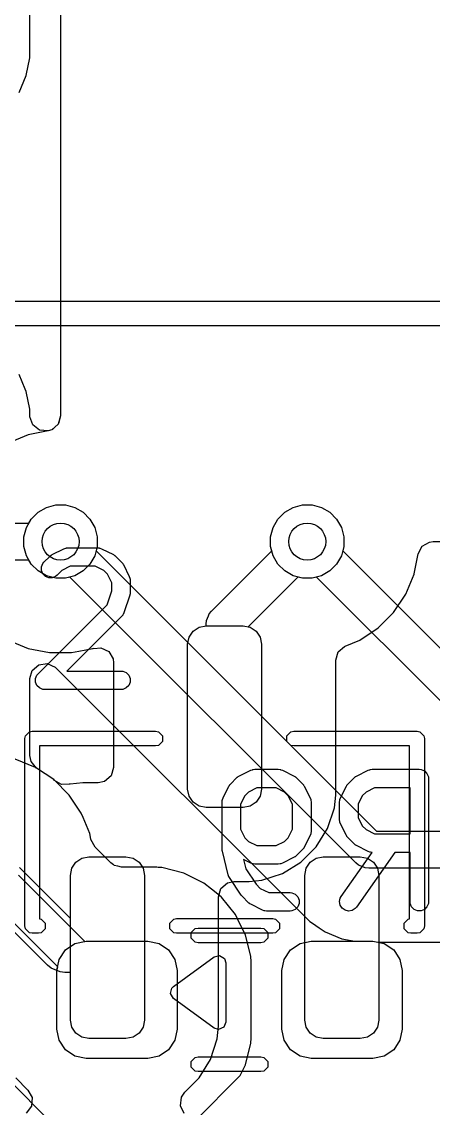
# Model space of a CAD drawing. Header units: inches. Extents: x 1.3 to 5.24, y -7.03 to -1.12.
# Drawn here: x 4.712 to 4.8434, y -3.3897 to -3.0426 of the extents above; entities that cross this region are included whole.
import ezdxf

# ---------------------------------------------------------------- set-up
doc = ezdxf.new("R2010")
doc.units = ezdxf.units.IN
doc.header["$MEASUREMENT"] = 0
for name, color, linetype, true_color in [('B.Cu', 153, 'CONTINUOUS', 0x4d7fc4), ('B.Mask', 4, 'CONTINUOUS', 0x02ffee), ('B.Paste', 132, 'CONTINUOUS', 0x00c2c2), ('B.Silkscreen', 31, 'CONTINUOUS', 0xe8b2a7), ('F.Cu', 13, 'CONTINUOUS', 0xc83434), ('F.Mask', 201, 'CONTINUOUS', 0xd864ff), ('F.Paste', 253, 'CONTINUOUS', 0xb4a09a), ('F.Silkscreen', 41, 'CONTINUOUS', 0xf2eda1), ('In1.Cu', 91, 'CONTINUOUS', 0x7fc87f), ('In2.Cu', 33, 'CONTINUOUS', 0xce7d2c)]:
    doc.layers.add(name, color=color, linetype=linetype, true_color=true_color)

msp = doc.modelspace()

# ---------------------------------------------------------------- linework, layer by layer
at = {"layer": 'B.Cu', "linetype": 'CONTINUOUS'}
for p, q in [((4.72441, -2.81522), (4.72441, -3.16851)), ((4.71315, -3.15995), (4.71122, -3.1553)), ((4.71345, -3.16067), (4.71315, -3.15995)), ((4.71459, -3.16638), (4.71345, -3.16067)), ((4.71345, -3.16067), (4.71345, -3.16067)), ((4.71345, -3.16067), (4.71345, -3.16067)), ((4.71459, -3.16852), (4.71459, -3.16638)), ((4.71459, -3.16878), (4.71459, -3.16852)), ((4.71551, -3.17138), (4.71459, -3.16878)), ((4.72441, -3.16851), (4.72406, -3.16971)), ((4.71768, -3.17306), (4.71551, -3.17138)), ((4.72269, -3.17196), (4.72179, -3.17283)), ((4.72363, -3.17115), (4.72269, -3.17196)), ((4.72367, -3.17102), (4.72363, -3.17115)), ((4.72377, -3.17092), (4.72367, -3.17102)), ((4.72406, -3.16971), (4.72377, -3.17092)), ((4.72042, -3.17331), (4.71768, -3.17306)), ((4.72048, -3.1733), (4.72042, -3.17331)), ((4.72156, -3.17295), (4.72048, -3.1733)), ((4.72162, -3.17289), (4.72156, -3.17295)), ((4.72179, -3.17283), (4.72162, -3.17289)), ((4.71504, -3.20147), (4.71722, -3.19929)), ((4.71722, -3.19929), (4.71989, -3.19775)), ((4.71989, -3.19775), (4.72287, -3.19695)), ((4.72287, -3.19695), (4.72595, -3.19695)), ((4.72595, -3.19695), (4.72893, -3.19775)), ((4.72893, -3.19775), (4.7316, -3.19929)), ((4.7316, -3.19929), (4.73378, -3.20147)), ((4.79378, -3.20147), (4.79596, -3.19929)), ((4.79596, -3.19929), (4.79863, -3.19775)), ((4.79863, -3.19775), (4.80161, -3.19695)), ((4.80161, -3.19695), (4.80469, -3.19695)), ((4.80469, -3.19695), (4.80767, -3.19775)), ((4.80767, -3.19775), (4.81034, -3.19929)), ((4.81034, -3.19929), (4.81252, -3.20147)), ((4.7135, -3.20414), (4.71504, -3.20147)), ((4.73378, -3.20147), (4.73532, -3.20414)), ((4.79224, -3.20414), (4.79378, -3.20147)), ((4.81252, -3.20147), (4.81406, -3.20414)), ((4.7127, -3.20712), (4.7135, -3.20414)), ((4.73532, -3.20414), (4.73612, -3.20712)), ((4.79144, -3.20712), (4.79224, -3.20414)), ((4.81406, -3.20414), (4.81486, -3.20712)), ((4.7127, -3.2102), (4.7127, -3.20712)), ((4.7135, -3.21318), (4.7127, -3.2102)), ((4.73612, -3.2102), (4.73574, -3.21164)), ((4.73612, -3.20712), (4.73612, -3.2102)), ((4.79144, -3.2102), (4.79144, -3.20712)), ((4.79224, -3.21318), (4.79144, -3.2102)), ((4.81486, -3.2102), (4.81448, -3.21164)), ((4.81486, -3.20712), (4.81486, -3.2102)), ((4.71504, -3.21585), (4.7135, -3.21318)), ((4.73574, -3.21164), (4.82528, -3.30118)), ((4.79378, -3.21585), (4.79224, -3.21318)), ((4.81448, -3.21164), (4.85441, -3.25157)), ((4.71722, -3.21803), (4.71504, -3.21585)), ((4.79596, -3.21803), (4.79378, -3.21585)), ((4.71989, -3.21957), (4.71722, -3.21803)), ((4.72287, -3.22037), (4.71989, -3.21957)), ((4.72595, -3.22037), (4.72287, -3.22037)), ((4.72738, -3.21999), (4.72595, -3.22037)), ((4.81866, -3.31126), (4.72738, -3.21999)), ((4.79863, -3.21957), (4.79596, -3.21803)), ((4.80161, -3.22037), (4.79863, -3.21957)), ((4.80469, -3.22037), (4.80161, -3.22037)), ((4.80612, -3.21999), (4.80469, -3.22037)), ((4.84779, -3.26166), (4.80612, -3.21999)), ((4.71536, -3.24977), (4.71744, -3.24797)), ((4.71744, -3.24797), (4.72016, -3.24758)), ((4.72016, -3.24758), (4.72267, -3.24872)), ((4.72267, -3.24872), (4.72292, -3.24896)), ((4.71459, -3.25241), (4.71536, -3.24977)), ((4.72292, -3.24896), (4.804, -3.33004)), ((4.71459, -3.27697), (4.71459, -3.25241)), ((4.71499, -3.27891), (4.71459, -3.27697)), ((4.71676, -3.28103), (4.71499, -3.27891)), ((4.72221, -3.28467), (4.71676, -3.28103)), ((4.72714, -3.2896), (4.72221, -3.28467)), ((4.72221, -3.28467), (4.72221, -3.28467)), ((4.73102, -3.29541), (4.72714, -3.2896)), ((4.72714, -3.2896), (4.72714, -3.2896)), ((4.73158, -3.29675), (4.73102, -3.29541)), ((4.73102, -3.29541), (4.73102, -3.29541)), ((4.7337, -3.30186), (4.73158, -3.29675)), ((4.73407, -3.30372), (4.7337, -3.30186)), ((4.73408, -3.3038), (4.73407, -3.30372)), ((4.7354, -3.30621), (4.73408, -3.3038)), ((4.82528, -3.30118), (4.88189, -3.30118)), ((4.74043, -3.31125), (4.7354, -3.30621)), ((4.74125, -3.3119), (4.74043, -3.31125)), ((4.74135, -3.31193), (4.74125, -3.3119)), ((4.74155, -3.31208), (4.74135, -3.31193)), ((4.74273, -3.31234), (4.74155, -3.31208)), ((4.74389, -3.31268), (4.74273, -3.31234)), ((4.75513, -3.31268), (4.74389, -3.31268)), ((4.75554, -3.3127), (4.75513, -3.31268)), ((4.75513, -3.31268), (4.75513, -3.31268)), ((4.75674, -3.31279), (4.75554, -3.3127)), ((4.76371, -3.31452), (4.75674, -3.31279)), ((4.75674, -3.31279), (4.75674, -3.31279)), ((4.77014, -3.31771), (4.76371, -3.31452)), ((4.76371, -3.31452), (4.76371, -3.31452)), ((4.81955, -3.312), (4.81866, -3.31126)), ((4.82037, -3.31234), (4.81955, -3.312)), ((4.82168, -3.31288), (4.82037, -3.31234)), ((4.82283, -3.31299), (4.82168, -3.31288)), ((4.87944, -3.31299), (4.82283, -3.31299)), ((4.71093, -3.31518), (4.73216, -3.3364)), ((4.77255, -3.31965), (4.77014, -3.31771)), ((4.77014, -3.31771), (4.77014, -3.31771)), ((4.77014, -3.31771), (4.77014, -3.31771)), ((4.77568, -3.32216), (4.77255, -3.31965)), ((4.72348, -3.34443), (4.70258, -3.32353)), ((4.77573, -3.3222), (4.77568, -3.32216)), ((4.78023, -3.3278), (4.77573, -3.3222)), ((4.78177, -3.33091), (4.78023, -3.3278)), ((4.78023, -3.3278), (4.78023, -3.3278)), ((4.78023, -3.3278), (4.78023, -3.3278)), ((4.78341, -3.33422), (4.78177, -3.33091)), ((4.804, -3.33004), (4.80482, -3.33058)), ((4.80482, -3.33058), (4.8069, -3.33198)), ((4.8069, -3.33198), (4.80884, -3.33327)), ((4.78515, -3.34119), (4.78341, -3.33422)), ((4.80884, -3.33327), (4.80884, -3.33327)), ((4.80884, -3.33327), (4.80884, -3.33327)), ((4.80884, -3.33327), (4.80884, -3.33327)), ((4.80884, -3.33327), (4.81422, -3.3355)), ((4.73216, -3.3364), (4.73258, -3.33632)), ((4.73258, -3.33632), (4.75226, -3.33632)), ((4.75226, -3.33632), (4.75584, -3.33703)), ((4.75584, -3.33703), (4.75888, -3.33906)), ((4.81422, -3.3355), (4.81422, -3.3355)), ((4.81422, -3.3355), (4.81422, -3.3355)), ((4.81422, -3.3355), (4.81422, -3.3355)), ((4.81422, -3.3355), (4.81834, -3.33632)), ((4.81834, -3.33632), (4.82411, -3.33632)), ((4.82411, -3.33632), (4.8257, -3.33663)), ((4.8257, -3.33663), (4.82574, -3.33663)), ((4.82574, -3.33663), (4.86763, -3.33663)), ((4.75888, -3.33906), (4.7609, -3.34209)), ((4.7609, -3.34209), (4.76161, -3.34567)), ((4.78526, -3.3428), (4.78515, -3.34119)), ((4.72323, -3.34567), (4.72348, -3.34443)), ((4.72323, -3.36437), (4.72323, -3.34567)), ((4.76161, -3.34567), (4.76161, -3.36437)), ((4.78526, -3.36724), (4.78526, -3.3428)), ((4.72394, -3.36795), (4.72323, -3.36437)), ((4.76161, -3.36437), (4.7609, -3.36795)), ((4.72597, -3.37098), (4.72394, -3.36795)), ((4.7609, -3.36795), (4.75888, -3.37098)), ((4.78341, -3.37581), (4.78515, -3.36885)), ((4.78515, -3.36885), (4.78526, -3.36724)), ((4.729, -3.37301), (4.72597, -3.37098)), ((4.73258, -3.37372), (4.729, -3.37301)), ((4.75584, -3.37301), (4.75226, -3.37372)), ((4.75888, -3.37098), (4.75584, -3.37301)), ((4.75226, -3.37372), (4.73258, -3.37372)), ((4.78173, -3.37921), (4.78341, -3.37581)), ((4.7671, -3.39384), (4.78173, -3.37921))]:
    msp.add_line(p, q, dxfattribs=at)
at = {"layer": 'B.Cu'}
for centre in [(4.72441, -3.20866), (4.80315, -3.20866)]:
    msp.add_circle(centre, 0.00591, dxfattribs=at)
at = {"layer": 'B.Mask', "linetype": 'CONTINUOUS'}
for p, q in [((4.72597, -3.33906), (4.729, -3.33703)), ((4.729, -3.33703), (4.73258, -3.33632)), ((4.73258, -3.33632), (4.75226, -3.33632)), ((4.75226, -3.33632), (4.75584, -3.33703)), ((4.75584, -3.33703), (4.75888, -3.33906)), ((4.79782, -3.33906), (4.80085, -3.33703)), ((4.80085, -3.33703), (4.80443, -3.33632)), ((4.80443, -3.33632), (4.82411, -3.33632)), ((4.82411, -3.33632), (4.82769, -3.33703)), ((4.82769, -3.33703), (4.83073, -3.33906)), ((4.72323, -3.34567), (4.72394, -3.34209)), ((4.72394, -3.34209), (4.72597, -3.33906)), ((4.75888, -3.33906), (4.7609, -3.34209)), ((4.7609, -3.34209), (4.76161, -3.34567)), ((4.79508, -3.34567), (4.79579, -3.34209)), ((4.79579, -3.34209), (4.79782, -3.33906)), ((4.83073, -3.33906), (4.83275, -3.34209)), ((4.83275, -3.34209), (4.83346, -3.34567)), ((4.72323, -3.36437), (4.72323, -3.34567)), ((4.76161, -3.34567), (4.76161, -3.36437)), ((4.79508, -3.36437), (4.79508, -3.34567)), ((4.83346, -3.34567), (4.83346, -3.36437)), ((4.72394, -3.36795), (4.72323, -3.36437)), ((4.76161, -3.36437), (4.7609, -3.36795)), ((4.79579, -3.36795), (4.79508, -3.36437)), ((4.83346, -3.36437), (4.83275, -3.36795)), ((4.72597, -3.37098), (4.72394, -3.36795)), ((4.7609, -3.36795), (4.75888, -3.37098)), ((4.79782, -3.37098), (4.79579, -3.36795)), ((4.83275, -3.36795), (4.83073, -3.37098)), ((4.729, -3.37301), (4.72597, -3.37098)), ((4.73258, -3.37372), (4.729, -3.37301)), ((4.75584, -3.37301), (4.75226, -3.37372)), ((4.75888, -3.37098), (4.75584, -3.37301)), ((4.80085, -3.37301), (4.79782, -3.37098)), ((4.80443, -3.37372), (4.80085, -3.37301)), ((4.82769, -3.37301), (4.82411, -3.37372)), ((4.83073, -3.37098), (4.82769, -3.37301)), ((4.75226, -3.37372), (4.73258, -3.37372)), ((4.82411, -3.37372), (4.80443, -3.37372))]:
    msp.add_line(p, q, dxfattribs=at)
at = {"layer": 'B.Paste', "linetype": 'CONTINUOUS'}
for p, q in [((4.72597, -3.33906), (4.729, -3.33703)), ((4.729, -3.33703), (4.73258, -3.33632)), ((4.73258, -3.33632), (4.75226, -3.33632)), ((4.75226, -3.33632), (4.75584, -3.33703)), ((4.75584, -3.33703), (4.75888, -3.33906)), ((4.79782, -3.33906), (4.80085, -3.33703)), ((4.80085, -3.33703), (4.80443, -3.33632)), ((4.80443, -3.33632), (4.82411, -3.33632)), ((4.82411, -3.33632), (4.82769, -3.33703)), ((4.82769, -3.33703), (4.83073, -3.33906)), ((4.72323, -3.34567), (4.72394, -3.34209)), ((4.72394, -3.34209), (4.72597, -3.33906)), ((4.75888, -3.33906), (4.7609, -3.34209)), ((4.7609, -3.34209), (4.76161, -3.34567)), ((4.79508, -3.34567), (4.79579, -3.34209)), ((4.79579, -3.34209), (4.79782, -3.33906)), ((4.83073, -3.33906), (4.83275, -3.34209)), ((4.83275, -3.34209), (4.83346, -3.34567)), ((4.72323, -3.36437), (4.72323, -3.34567)), ((4.76161, -3.34567), (4.76161, -3.36437)), ((4.79508, -3.36437), (4.79508, -3.34567)), ((4.83346, -3.34567), (4.83346, -3.36437)), ((4.72394, -3.36795), (4.72323, -3.36437)), ((4.76161, -3.36437), (4.7609, -3.36795)), ((4.79579, -3.36795), (4.79508, -3.36437)), ((4.83346, -3.36437), (4.83275, -3.36795)), ((4.72597, -3.37098), (4.72394, -3.36795)), ((4.7609, -3.36795), (4.75888, -3.37098)), ((4.79782, -3.37098), (4.79579, -3.36795)), ((4.83275, -3.36795), (4.83073, -3.37098)), ((4.729, -3.37301), (4.72597, -3.37098)), ((4.73258, -3.37372), (4.729, -3.37301)), ((4.75584, -3.37301), (4.75226, -3.37372)), ((4.75888, -3.37098), (4.75584, -3.37301)), ((4.80085, -3.37301), (4.79782, -3.37098)), ((4.80443, -3.37372), (4.80085, -3.37301)), ((4.82769, -3.37301), (4.82411, -3.37372)), ((4.83073, -3.37098), (4.82769, -3.37301)), ((4.75226, -3.37372), (4.73258, -3.37372)), ((4.82411, -3.37372), (4.80443, -3.37372))]:
    msp.add_line(p, q, dxfattribs=at)
at = {"layer": 'B.Silkscreen', "linetype": 'CONTINUOUS'}
for p, q in [((4.78134, -3.28358), (4.78509, -3.2817)), ((4.78509, -3.2817), (4.78563, -3.2815)), ((4.78563, -3.2815), (4.78573, -3.28149)), ((4.78573, -3.28149), (4.78583, -3.28145)), ((4.78583, -3.28145), (4.78641, -3.28139)), ((4.78641, -3.28139), (4.79391, -3.28139)), ((4.79391, -3.28139), (4.79448, -3.28145)), ((4.79448, -3.28145), (4.79458, -3.28149)), ((4.79458, -3.28149), (4.79469, -3.2815)), ((4.79469, -3.2815), (4.79523, -3.2817)), ((4.79523, -3.2817), (4.79898, -3.28358)), ((4.81883, -3.28358), (4.82258, -3.2817)), ((4.82258, -3.2817), (4.82312, -3.2815)), ((4.82312, -3.2815), (4.82323, -3.28149)), ((4.82323, -3.28149), (4.82333, -3.28145)), ((4.82333, -3.28145), (4.8239, -3.28139)), ((4.8239, -3.28139), (4.8389, -3.28139)), ((4.8389, -3.28139), (4.83948, -3.28145)), ((4.83948, -3.28145), (4.84054, -3.28189)), ((4.84054, -3.28189), (4.84136, -3.2827)), ((4.84136, -3.2827), (4.8418, -3.28377)), ((4.77627, -3.29052), (4.77814, -3.28677)), ((4.77814, -3.28677), (4.7783, -3.28652)), ((4.7783, -3.28652), (4.77833, -3.28645)), ((4.77833, -3.28645), (4.77839, -3.28637)), ((4.77839, -3.28637), (4.77845, -3.28628)), ((4.77845, -3.28628), (4.77851, -3.28623)), ((4.77851, -3.28623), (4.7787, -3.286)), ((4.7787, -3.286), (4.78057, -3.28413)), ((4.78057, -3.28413), (4.7808, -3.28394)), ((4.7808, -3.28394), (4.78085, -3.28389)), ((4.78085, -3.28389), (4.78094, -3.28383)), ((4.78094, -3.28383), (4.78102, -3.28376)), ((4.78102, -3.28376), (4.78109, -3.28373)), ((4.78109, -3.28373), (4.78134, -3.28358)), ((4.79898, -3.28358), (4.79922, -3.28373)), ((4.79922, -3.28373), (4.7993, -3.28376)), ((4.7993, -3.28376), (4.79938, -3.28383)), ((4.79938, -3.28383), (4.79947, -3.28389)), ((4.79947, -3.28389), (4.79952, -3.28394)), ((4.79952, -3.28394), (4.79974, -3.28413)), ((4.79974, -3.28413), (4.80162, -3.286)), ((4.80162, -3.286), (4.8018, -3.28623)), ((4.8018, -3.28623), (4.80186, -3.28628)), ((4.80186, -3.28628), (4.80192, -3.28637)), ((4.80192, -3.28637), (4.80199, -3.28645)), ((4.80199, -3.28645), (4.80202, -3.28652)), ((4.80202, -3.28652), (4.80217, -3.28677)), ((4.80217, -3.28677), (4.80405, -3.29052)), ((4.81376, -3.29052), (4.81564, -3.28677)), ((4.81564, -3.28677), (4.81579, -3.28652)), ((4.81579, -3.28652), (4.81582, -3.28645)), ((4.81582, -3.28645), (4.81589, -3.28637)), ((4.81589, -3.28637), (4.81595, -3.28628)), ((4.81595, -3.28628), (4.81601, -3.28623)), ((4.81601, -3.28623), (4.81619, -3.286)), ((4.81619, -3.286), (4.81807, -3.28413)), ((4.81807, -3.28413), (4.81829, -3.28394)), ((4.81829, -3.28394), (4.81834, -3.28389)), ((4.81834, -3.28389), (4.81843, -3.28383)), ((4.81843, -3.28383), (4.81851, -3.28376)), ((4.81851, -3.28376), (4.81859, -3.28373)), ((4.81859, -3.28373), (4.81883, -3.28358)), ((4.8418, -3.28377), (4.84185, -3.28434)), ((4.84185, -3.28434), (4.84185, -3.32371)), ((4.78321, -3.28984), (4.78186, -3.29254)), ((4.78441, -3.28864), (4.78321, -3.28984)), ((4.7871, -3.2873), (4.78441, -3.28864)), ((4.79321, -3.2873), (4.7871, -3.2873)), ((4.79591, -3.28864), (4.79321, -3.2873)), ((4.7971, -3.28984), (4.79591, -3.28864)), ((4.79845, -3.29254), (4.7971, -3.28984)), ((4.82071, -3.28984), (4.81936, -3.29254)), ((4.8219, -3.28864), (4.82071, -3.28984)), ((4.8246, -3.2873), (4.8219, -3.28864)), ((4.83595, -3.2873), (4.8246, -3.2873)), ((4.83595, -3.30201), (4.83595, -3.2873)), ((4.77596, -3.29184), (4.77601, -3.29127)), ((4.77596, -3.30684), (4.77596, -3.29184)), ((4.77601, -3.29127), (4.77605, -3.29117)), ((4.77605, -3.29117), (4.77606, -3.29106)), ((4.77606, -3.29106), (4.77627, -3.29052)), ((4.78186, -3.29254), (4.78186, -3.30052)), ((4.79845, -3.30052), (4.79845, -3.29254)), ((4.80405, -3.29052), (4.80425, -3.29106)), ((4.80425, -3.29106), (4.80426, -3.29117)), ((4.80426, -3.29117), (4.8043, -3.29127)), ((4.8043, -3.29127), (4.80436, -3.29184)), ((4.80436, -3.29184), (4.80436, -3.30122)), ((4.81345, -3.29184), (4.81351, -3.29127)), ((4.81345, -3.29747), (4.81345, -3.29184)), ((4.81351, -3.29127), (4.81355, -3.29117)), ((4.81355, -3.29117), (4.81356, -3.29106)), ((4.81356, -3.29106), (4.81376, -3.29052)), ((4.81936, -3.29254), (4.81936, -3.29677)), ((4.81936, -3.29677), (4.82071, -3.29947)), ((4.78186, -3.30052), (4.78321, -3.30322)), ((4.7971, -3.30322), (4.79845, -3.30052)), ((4.81351, -3.29804), (4.81345, -3.29747)), ((4.81355, -3.29814), (4.81351, -3.29804)), ((4.81356, -3.29825), (4.81355, -3.29814)), ((4.81376, -3.29879), (4.81356, -3.29825)), ((4.81564, -3.30254), (4.81376, -3.29879)), ((4.82071, -3.29947), (4.8219, -3.30066)), ((4.8219, -3.30066), (4.8246, -3.30201)), ((4.78321, -3.30322), (4.78441, -3.30441)), ((4.79591, -3.30441), (4.7971, -3.30322)), ((4.80405, -3.30254), (4.80217, -3.30629)), ((4.80425, -3.302), (4.80405, -3.30254)), ((4.80426, -3.30189), (4.80425, -3.302)), ((4.8043, -3.30179), (4.80426, -3.30189)), ((4.80436, -3.30122), (4.8043, -3.30179)), ((4.81579, -3.30278), (4.81564, -3.30254)), ((4.81582, -3.30286), (4.81579, -3.30278)), ((4.81589, -3.30294), (4.81582, -3.30286)), ((4.81595, -3.30303), (4.81589, -3.30294)), ((4.81601, -3.30308), (4.81595, -3.30303)), ((4.81619, -3.3033), (4.81601, -3.30308)), ((4.81807, -3.30518), (4.81619, -3.3033)), ((4.8246, -3.30201), (4.83595, -3.30201)), ((4.77597, -3.30694), (4.77596, -3.30684)), ((4.77596, -3.30698), (4.77597, -3.30694)), ((4.77599, -3.3072), (4.77596, -3.30698)), ((4.77601, -3.30742), (4.77599, -3.3072)), ((4.77603, -3.30746), (4.77601, -3.30742)), ((4.77604, -3.30756), (4.77603, -3.30746)), ((4.77792, -3.31506), (4.77604, -3.30756)), ((4.78441, -3.30441), (4.7871, -3.30576)), ((4.7871, -3.30576), (4.79321, -3.30576)), ((4.79321, -3.30576), (4.79591, -3.30441)), ((4.80162, -3.30705), (4.79974, -3.30893)), ((4.8018, -3.30683), (4.80162, -3.30705)), ((4.80186, -3.30678), (4.8018, -3.30683)), ((4.80192, -3.30669), (4.80186, -3.30678)), ((4.80199, -3.30661), (4.80192, -3.30669)), ((4.80202, -3.30653), (4.80199, -3.30661)), ((4.80217, -3.30629), (4.80202, -3.30653)), ((4.81829, -3.30536), (4.81807, -3.30518)), ((4.81834, -3.30542), (4.81829, -3.30536)), ((4.81843, -3.30548), (4.81834, -3.30542)), ((4.81851, -3.30555), (4.81843, -3.30548)), ((4.81859, -3.30558), (4.81851, -3.30555)), ((4.81883, -3.30573), (4.81859, -3.30558)), ((4.82258, -3.30761), (4.81883, -3.30573)), ((4.82312, -3.30781), (4.82258, -3.30761)), ((4.78509, -3.31136), (4.78279, -3.31021)), ((4.78279, -3.31021), (4.78352, -3.31313)), ((4.79898, -3.30948), (4.79523, -3.31136)), ((4.79922, -3.30933), (4.79898, -3.30948)), ((4.7993, -3.3093), (4.79922, -3.30933)), ((4.79938, -3.30923), (4.7993, -3.3093)), ((4.79947, -3.30917), (4.79938, -3.30923)), ((4.79952, -3.30911), (4.79947, -3.30917)), ((4.79974, -3.30893), (4.79952, -3.30911)), ((4.81399, -3.32202), (4.82386, -3.30791)), ((4.83106, -3.30792), (4.81882, -3.32541)), ((4.82323, -3.30782), (4.82312, -3.30781)), ((4.82333, -3.30786), (4.82323, -3.30782)), ((4.82386, -3.30791), (4.82333, -3.30786)), ((4.83595, -3.30792), (4.83106, -3.30792)), ((4.83595, -3.32371), (4.83595, -3.30792)), ((4.78352, -3.31313), (4.78683, -3.31808)), ((4.78563, -3.31156), (4.78509, -3.31136)), ((4.78573, -3.31157), (4.78563, -3.31156)), ((4.78583, -3.31161), (4.78573, -3.31157)), ((4.78641, -3.31167), (4.78583, -3.31161)), ((4.79391, -3.31167), (4.78641, -3.31167)), ((4.79448, -3.31161), (4.79391, -3.31167)), ((4.79458, -3.31157), (4.79448, -3.31161)), ((4.79469, -3.31156), (4.79458, -3.31157)), ((4.79523, -3.31136), (4.79469, -3.31156)), ((4.77804, -3.3154), (4.77792, -3.31506)), ((4.77805, -3.31547), (4.77804, -3.3154)), ((4.77809, -3.31553), (4.77805, -3.31547)), ((4.77811, -3.3156), (4.77809, -3.31553)), ((4.77816, -3.31566), (4.77811, -3.3156)), ((4.77833, -3.31598), (4.77816, -3.31566)), ((4.78208, -3.3216), (4.77833, -3.31598)), ((4.78683, -3.31808), (4.78816, -3.31941)), ((4.78226, -3.32182), (4.78208, -3.3216)), ((4.78208, -3.3216), (4.78208, -3.3216)), ((4.78208, -3.3216), (4.78208, -3.3216)), ((4.78816, -3.31941), (4.79085, -3.32076)), ((4.79085, -3.32076), (4.79766, -3.32076)), ((4.79766, -3.32076), (4.79823, -3.32082)), ((4.79823, -3.32082), (4.7993, -3.32126)), ((4.7993, -3.32126), (4.80011, -3.32207)), ((4.78244, -3.32205), (4.78226, -3.32182)), ((4.78245, -3.32205), (4.78244, -3.32205)), ((4.78244, -3.32205), (4.78244, -3.32205)), ((4.78432, -3.32393), (4.78245, -3.32205)), ((4.78455, -3.32411), (4.78432, -3.32393)), ((4.7846, -3.32417), (4.78455, -3.32411)), ((4.78469, -3.32423), (4.7846, -3.32417)), ((4.78477, -3.32429), (4.78469, -3.32423)), ((4.78484, -3.32432), (4.78477, -3.32429)), ((4.78509, -3.32448), (4.78484, -3.32432)), ((4.78884, -3.32635), (4.78509, -3.32448)), ((4.80011, -3.32207), (4.80055, -3.32314)), ((4.80055, -3.32429), (4.80011, -3.32535)), ((4.80055, -3.32314), (4.80055, -3.32429)), ((4.81345, -3.32365), (4.8137, -3.32252)), ((4.81365, -3.32478), (4.81345, -3.32365)), ((4.81427, -3.32576), (4.81365, -3.32478)), ((4.8137, -3.32252), (4.81399, -3.32202)), ((4.83601, -3.32429), (4.83595, -3.32371)), ((4.83645, -3.32535), (4.83601, -3.32429)), ((4.8418, -3.32429), (4.84136, -3.32535)), ((4.84185, -3.32371), (4.8418, -3.32429)), ((4.78938, -3.32656), (4.78884, -3.32635)), ((4.78948, -3.32657), (4.78938, -3.32656)), ((4.78958, -3.32661), (4.78948, -3.32657)), ((4.79016, -3.32667), (4.78958, -3.32661)), ((4.79766, -3.32667), (4.79016, -3.32667)), ((4.79823, -3.32661), (4.79766, -3.32667)), ((4.7993, -3.32617), (4.79823, -3.32661)), ((4.80011, -3.32535), (4.7993, -3.32617)), ((4.81522, -3.32642), (4.81427, -3.32576)), ((4.81634, -3.32667), (4.81522, -3.32642)), ((4.81747, -3.32647), (4.81634, -3.32667)), ((4.81845, -3.32585), (4.81747, -3.32647)), ((4.81882, -3.32541), (4.81845, -3.32585)), ((4.83726, -3.32617), (4.83645, -3.32535)), ((4.83833, -3.32661), (4.83726, -3.32617)), ((4.83948, -3.32661), (4.83833, -3.32661)), ((4.84054, -3.32617), (4.83948, -3.32661)), ((4.84136, -3.32535), (4.84054, -3.32617)), ((4.76614, -3.33354), (4.76741, -3.33227)), ((4.76614, -3.33535), (4.76614, -3.33354)), ((4.76741, -3.33663), (4.76614, -3.33535)), ((4.76741, -3.33227), (4.76832, -3.33209)), ((4.76832, -3.33209), (4.78837, -3.33209)), ((4.78837, -3.33209), (4.78928, -3.33227)), ((4.78928, -3.33227), (4.79056, -3.33354)), ((4.79056, -3.33535), (4.78928, -3.33663)), ((4.79056, -3.33354), (4.79056, -3.33535)), ((4.76832, -3.33681), (4.76741, -3.33663)), ((4.78837, -3.33681), (4.76832, -3.33681)), ((4.78928, -3.33663), (4.78837, -3.33681)), ((4.76614, -3.37469), (4.76741, -3.37341)), ((4.76741, -3.37341), (4.76832, -3.37323)), ((4.76832, -3.37323), (4.78837, -3.37323)), ((4.78837, -3.37323), (4.78928, -3.37341)), ((4.78928, -3.37341), (4.79056, -3.37469)), ((4.76614, -3.37649), (4.76614, -3.37469)), ((4.76741, -3.37777), (4.76614, -3.37649)), ((4.79056, -3.37649), (4.78928, -3.37777)), ((4.79056, -3.37469), (4.79056, -3.37649)), ((4.76832, -3.37795), (4.76741, -3.37777)), ((4.78837, -3.37795), (4.76832, -3.37795)), ((4.78928, -3.37777), (4.78837, -3.37795))]:
    msp.add_line(p, q, dxfattribs=at)
at = {"layer": 'F.Cu', "linetype": 'CONTINUOUS'}
for p, q in [((4.71459, -3.04827), (4.71459, -2.81477)), ((4.72441, -2.81522), (4.72441, -3.16851)), ((4.71459, -3.05409), (4.71459, -3.04827)), ((4.71459, -3.04827), (4.71459, -3.04827)), ((4.71345, -3.0598), (4.71459, -3.05409)), ((4.71122, -3.06518), (4.71345, -3.0598)), ((4.72441, -3.16851), (4.72363, -3.17115)), ((4.72363, -3.17115), (4.72156, -3.17295)), ((4.71407, -3.17457), (4.70762, -3.17724)), ((4.72048, -3.1733), (4.71407, -3.17457)), ((4.71407, -3.17457), (4.71407, -3.17457)), ((4.72156, -3.17295), (4.72048, -3.1733)), ((4.71504, -3.20147), (4.71722, -3.19929)), ((4.71722, -3.19929), (4.71989, -3.19775)), ((4.71989, -3.19775), (4.72287, -3.19695)), ((4.72287, -3.19695), (4.72595, -3.19695)), ((4.72595, -3.19695), (4.72893, -3.19775)), ((4.72893, -3.19775), (4.7316, -3.19929)), ((4.7316, -3.19929), (4.73378, -3.20147)), ((4.79378, -3.20147), (4.79596, -3.19929)), ((4.79596, -3.19929), (4.79863, -3.19775)), ((4.79863, -3.19775), (4.80161, -3.19695)), ((4.80161, -3.19695), (4.80469, -3.19695)), ((4.80469, -3.19695), (4.80767, -3.19775)), ((4.80767, -3.19775), (4.81034, -3.19929)), ((4.81034, -3.19929), (4.81252, -3.20147)), ((4.62598, -3.20276), (4.7143, -3.20276)), ((4.7143, -3.20276), (4.71504, -3.20147)), ((4.73378, -3.20147), (4.73532, -3.20414)), ((4.79224, -3.20414), (4.79378, -3.20147)), ((4.81252, -3.20147), (4.81406, -3.20414)), ((4.73532, -3.20414), (4.73612, -3.20712)), ((4.79144, -3.20712), (4.79224, -3.20414)), ((4.81406, -3.20414), (4.81486, -3.20712)), ((4.73612, -3.2102), (4.73532, -3.21318)), ((4.73612, -3.20712), (4.73612, -3.2102)), ((4.79144, -3.2102), (4.79144, -3.20712)), ((4.79182, -3.21164), (4.79144, -3.2102)), ((4.81486, -3.2102), (4.81406, -3.21318)), ((4.81486, -3.20712), (4.81486, -3.2102)), ((4.83852, -3.21259), (4.83979, -3.21015)), ((4.83979, -3.21015), (4.84218, -3.20879)), ((4.84218, -3.20879), (4.8433, -3.20866)), ((4.8433, -3.20866), (4.9446, -3.20866)), ((4.73532, -3.21318), (4.73378, -3.21585)), ((4.7726, -3.23086), (4.79182, -3.21164)), ((4.81406, -3.21318), (4.81252, -3.21585)), ((4.83725, -3.21893), (4.83852, -3.21259)), ((4.7143, -3.21457), (4.62843, -3.21457)), ((4.71504, -3.21585), (4.7143, -3.21457)), ((4.71722, -3.21803), (4.71504, -3.21585)), ((4.73378, -3.21585), (4.7316, -3.21803)), ((4.81252, -3.21585), (4.81034, -3.21803)), ((4.71989, -3.21957), (4.71722, -3.21803)), ((4.72287, -3.22037), (4.71989, -3.21957)), ((4.72595, -3.22037), (4.72287, -3.22037)), ((4.72893, -3.21957), (4.72595, -3.22037)), ((4.7316, -3.21803), (4.72893, -3.21957)), ((4.80018, -3.21999), (4.78431, -3.23586)), ((4.80161, -3.22037), (4.80018, -3.21999)), ((4.80469, -3.22037), (4.80161, -3.22037)), ((4.80767, -3.21957), (4.80469, -3.22037)), ((4.81034, -3.21803), (4.80767, -3.21957)), ((4.83457, -3.22545), (4.83724, -3.219)), ((4.83724, -3.219), (4.83725, -3.21893)), ((4.83069, -3.23126), (4.83457, -3.22545)), ((4.77186, -3.23176), (4.7726, -3.23086)), ((4.82575, -3.2362), (4.83069, -3.23126)), ((4.77087, -3.23504), (4.77098, -3.23389)), ((4.77098, -3.23389), (4.77159, -3.2324)), ((4.77159, -3.2324), (4.77186, -3.23176)), ((4.76541, -3.23918), (4.76669, -3.23726)), ((4.76669, -3.23726), (4.76861, -3.23598)), ((4.76861, -3.23598), (4.77087, -3.23553)), ((4.77087, -3.23553), (4.77087, -3.23504)), ((4.78431, -3.23586), (4.78494, -3.23598)), ((4.78494, -3.23598), (4.78685, -3.23726)), ((4.78685, -3.23726), (4.78813, -3.23918)), ((4.81994, -3.24008), (4.82575, -3.2362)), ((4.70762, -3.24008), (4.71407, -3.24275)), ((4.76496, -3.24144), (4.76541, -3.23918)), ((4.76496, -3.2877), (4.76496, -3.24144)), ((4.78813, -3.23918), (4.78858, -3.24144)), ((4.78858, -3.24144), (4.78858, -3.2877)), ((4.81524, -3.24203), (4.81994, -3.24008)), ((4.81994, -3.24008), (4.81994, -3.24008)), ((4.81994, -3.24008), (4.81994, -3.24008)), ((4.71407, -3.24275), (4.71407, -3.24275)), ((4.71407, -3.24275), (4.71407, -3.24275)), ((4.71407, -3.24275), (4.72092, -3.24411)), ((4.72092, -3.24411), (4.72092, -3.24411)), ((4.72092, -3.24411), (4.72092, -3.24411)), ((4.72092, -3.24411), (4.7279, -3.24411)), ((4.7279, -3.24411), (4.73018, -3.24366)), ((4.7279, -3.24411), (4.7279, -3.24411)), ((4.73018, -3.24366), (4.73475, -3.24275)), ((4.73475, -3.24275), (4.73498, -3.24268)), ((4.73475, -3.24275), (4.73475, -3.24275)), ((4.73475, -3.24275), (4.73475, -3.24275)), ((4.73475, -3.24275), (4.73475, -3.24275)), ((4.73498, -3.24268), (4.73501, -3.24278)), ((4.73501, -3.24278), (4.7373, -3.24253)), ((4.7373, -3.24253), (4.73976, -3.24376)), ((4.73976, -3.24376), (4.74117, -3.24613)), ((4.81222, -3.24654), (4.813, -3.2439)), ((4.813, -3.2439), (4.81508, -3.2421)), ((4.81508, -3.2421), (4.81524, -3.24203)), ((4.74117, -3.24613), (4.74132, -3.24734)), ((4.74132, -3.24734), (4.74132, -3.28083)), ((4.81222, -3.28967), (4.81222, -3.24654)), ((4.7164, -3.28079), (4.70995, -3.27811)), ((4.72221, -3.28467), (4.7164, -3.28079)), ((4.7164, -3.28079), (4.7164, -3.28079)), ((4.74132, -3.28083), (4.74054, -3.28347)), ((4.72247, -3.28494), (4.72221, -3.28467)), ((4.72221, -3.28467), (4.72221, -3.28467)), ((4.72471, -3.28621), (4.72247, -3.28494)), ((4.72718, -3.28613), (4.72471, -3.28621)), ((4.72719, -3.28618), (4.72718, -3.28613)), ((4.72745, -3.28612), (4.72719, -3.28618)), ((4.7315, -3.28571), (4.72745, -3.28612)), ((4.73644, -3.28571), (4.7315, -3.28571)), ((4.7315, -3.28571), (4.7315, -3.28571)), ((4.73846, -3.28527), (4.73644, -3.28571)), ((4.74054, -3.28347), (4.73846, -3.28527)), ((4.76541, -3.28996), (4.76496, -3.2877)), ((4.76669, -3.29187), (4.76541, -3.28996)), ((4.78813, -3.28996), (4.78685, -3.29187)), ((4.78858, -3.2877), (4.78813, -3.28996)), ((4.81181, -3.29371), (4.81222, -3.28967)), ((4.76861, -3.29315), (4.76669, -3.29187)), ((4.77087, -3.2936), (4.76861, -3.29315)), ((4.78268, -3.2936), (4.77087, -3.2936)), ((4.78494, -3.29315), (4.78268, -3.2936)), ((4.78685, -3.29187), (4.78494, -3.29315)), ((4.80964, -3.30027), (4.81181, -3.29371)), ((4.80601, -3.30615), (4.80964, -3.30027)), ((4.80113, -3.31103), (4.80601, -3.30615)), ((4.72801, -3.313), (4.72929, -3.31108)), ((4.72929, -3.31108), (4.7312, -3.3098)), ((4.7312, -3.3098), (4.73346, -3.30935)), ((4.73346, -3.30935), (4.74528, -3.30935)), ((4.74528, -3.30935), (4.74754, -3.3098)), ((4.74754, -3.3098), (4.74945, -3.31108)), ((4.74945, -3.31108), (4.75073, -3.313)), ((4.79525, -3.31466), (4.80113, -3.31103)), ((4.71132, -3.31278), (4.72756, -3.32902)), ((4.72756, -3.31526), (4.72801, -3.313)), ((4.75073, -3.313), (4.75118, -3.31526)), ((4.78869, -3.31683), (4.79525, -3.31466)), ((4.72756, -3.32902), (4.72756, -3.31526)), ((4.75118, -3.31526), (4.75118, -3.36152)), ((4.7756, -3.31949), (4.77768, -3.31769)), ((4.77768, -3.31769), (4.7797, -3.31724)), ((4.7797, -3.31724), (4.78465, -3.31724)), ((4.78465, -3.31724), (4.78869, -3.31683)), ((4.78465, -3.31724), (4.78465, -3.31724)), ((4.77482, -3.32213), (4.7756, -3.31949)), ((4.72022, -3.34395), (4.70018, -3.32391)), ((4.77482, -3.36348), (4.77482, -3.32213)), ((4.72141, -3.34493), (4.72022, -3.34395)), ((4.72425, -3.34611), (4.72141, -3.34493)), ((4.72579, -3.34626), (4.72425, -3.34611)), ((4.72756, -3.34626), (4.72579, -3.34626)), ((4.72756, -3.36152), (4.72756, -3.34626)), ((4.72801, -3.36378), (4.72756, -3.36152)), ((4.75118, -3.36152), (4.75073, -3.36378)), ((4.72929, -3.36569), (4.72801, -3.36378)), ((4.7312, -3.36697), (4.72929, -3.36569)), ((4.74945, -3.36569), (4.74754, -3.36697)), ((4.75073, -3.36378), (4.74945, -3.36569)), ((4.77441, -3.36753), (4.77482, -3.36348)), ((4.73346, -3.36742), (4.7312, -3.36697)), ((4.74528, -3.36742), (4.73346, -3.36742)), ((4.74754, -3.36697), (4.74528, -3.36742)), ((4.77224, -3.37409), (4.77441, -3.36753)), ((4.76861, -3.37997), (4.77224, -3.37409)), ((4.71013, -3.37997), (4.71399, -3.38383)), ((4.76403, -3.38455), (4.76861, -3.37997)), ((4.71399, -3.38383), (4.71531, -3.38625)), ((4.71531, -3.38625), (4.71512, -3.38899)), ((4.76267, -3.38886), (4.76297, -3.38613)), ((4.76297, -3.38613), (4.76403, -3.38455)), ((4.71512, -3.38899), (4.71347, -3.39119)), ((4.7639, -3.39132), (4.76267, -3.38886))]:
    msp.add_line(p, q, dxfattribs=at)
at = {"layer": 'F.Cu'}
for centre in [(4.72441, -3.20866), (4.80315, -3.20866)]:
    msp.add_circle(centre, 0.00591, dxfattribs=at)
at = {"layer": 'F.Mask', "linetype": 'CONTINUOUS'}
for p, q in [((4.76541, -3.23918), (4.76669, -3.23726)), ((4.76669, -3.23726), (4.76861, -3.23598)), ((4.76861, -3.23598), (4.77087, -3.23553)), ((4.77087, -3.23553), (4.78268, -3.23553)), ((4.78268, -3.23553), (4.78494, -3.23598)), ((4.78494, -3.23598), (4.78685, -3.23726)), ((4.78685, -3.23726), (4.78813, -3.23918)), ((4.76496, -3.24144), (4.76541, -3.23918)), ((4.76496, -3.2877), (4.76496, -3.24144)), ((4.78813, -3.23918), (4.78858, -3.24144)), ((4.78858, -3.24144), (4.78858, -3.2877)), ((4.76541, -3.28996), (4.76496, -3.2877)), ((4.76669, -3.29187), (4.76541, -3.28996)), ((4.78813, -3.28996), (4.78685, -3.29187)), ((4.78858, -3.2877), (4.78813, -3.28996)), ((4.76861, -3.29315), (4.76669, -3.29187)), ((4.77087, -3.2936), (4.76861, -3.29315)), ((4.78268, -3.2936), (4.77087, -3.2936)), ((4.78494, -3.29315), (4.78268, -3.2936)), ((4.78685, -3.29187), (4.78494, -3.29315)), ((4.72801, -3.313), (4.72929, -3.31108)), ((4.72929, -3.31108), (4.7312, -3.3098)), ((4.7312, -3.3098), (4.73346, -3.30935)), ((4.73346, -3.30935), (4.74528, -3.30935)), ((4.74528, -3.30935), (4.74754, -3.3098)), ((4.74754, -3.3098), (4.74945, -3.31108)), ((4.74945, -3.31108), (4.75073, -3.313)), ((4.80281, -3.313), (4.80409, -3.31108)), ((4.80409, -3.31108), (4.80601, -3.3098)), ((4.80601, -3.3098), (4.80827, -3.30935)), ((4.80827, -3.30935), (4.82008, -3.30935)), ((4.82008, -3.30935), (4.82234, -3.3098)), ((4.82234, -3.3098), (4.82425, -3.31108)), ((4.82425, -3.31108), (4.82553, -3.313)), ((4.72756, -3.31526), (4.72801, -3.313)), ((4.75073, -3.313), (4.75118, -3.31526)), ((4.80236, -3.31526), (4.80281, -3.313)), ((4.82553, -3.313), (4.82598, -3.31526)), ((4.72756, -3.36152), (4.72756, -3.31526)), ((4.75118, -3.31526), (4.75118, -3.36152)), ((4.80236, -3.36152), (4.80236, -3.31526)), ((4.82598, -3.31526), (4.82598, -3.36152)), ((4.72801, -3.36378), (4.72756, -3.36152)), ((4.75118, -3.36152), (4.75073, -3.36378)), ((4.80281, -3.36378), (4.80236, -3.36152)), ((4.82598, -3.36152), (4.82553, -3.36378)), ((4.72929, -3.36569), (4.72801, -3.36378)), ((4.7312, -3.36697), (4.72929, -3.36569)), ((4.74945, -3.36569), (4.74754, -3.36697)), ((4.75073, -3.36378), (4.74945, -3.36569)), ((4.80409, -3.36569), (4.80281, -3.36378)), ((4.80601, -3.36697), (4.80409, -3.36569)), ((4.82425, -3.36569), (4.82234, -3.36697)), ((4.82553, -3.36378), (4.82425, -3.36569)), ((4.73346, -3.36742), (4.7312, -3.36697)), ((4.74528, -3.36742), (4.73346, -3.36742)), ((4.74754, -3.36697), (4.74528, -3.36742)), ((4.80827, -3.36742), (4.80601, -3.36697)), ((4.82008, -3.36742), (4.80827, -3.36742)), ((4.82234, -3.36697), (4.82008, -3.36742))]:
    msp.add_line(p, q, dxfattribs=at)
at = {"layer": 'F.Paste', "linetype": 'CONTINUOUS'}
for p, q in [((4.76541, -3.23918), (4.76669, -3.23726)), ((4.76669, -3.23726), (4.76861, -3.23598)), ((4.76861, -3.23598), (4.77087, -3.23553)), ((4.77087, -3.23553), (4.78268, -3.23553)), ((4.78268, -3.23553), (4.78494, -3.23598)), ((4.78494, -3.23598), (4.78685, -3.23726)), ((4.78685, -3.23726), (4.78813, -3.23918)), ((4.76496, -3.24144), (4.76541, -3.23918)), ((4.76496, -3.2877), (4.76496, -3.24144)), ((4.78813, -3.23918), (4.78858, -3.24144)), ((4.78858, -3.24144), (4.78858, -3.2877)), ((4.76541, -3.28996), (4.76496, -3.2877)), ((4.76669, -3.29187), (4.76541, -3.28996)), ((4.78813, -3.28996), (4.78685, -3.29187)), ((4.78858, -3.2877), (4.78813, -3.28996)), ((4.76861, -3.29315), (4.76669, -3.29187)), ((4.77087, -3.2936), (4.76861, -3.29315)), ((4.78268, -3.2936), (4.77087, -3.2936)), ((4.78494, -3.29315), (4.78268, -3.2936)), ((4.78685, -3.29187), (4.78494, -3.29315)), ((4.72801, -3.313), (4.72929, -3.31108)), ((4.72929, -3.31108), (4.7312, -3.3098)), ((4.7312, -3.3098), (4.73346, -3.30935)), ((4.73346, -3.30935), (4.74528, -3.30935)), ((4.74528, -3.30935), (4.74754, -3.3098)), ((4.74754, -3.3098), (4.74945, -3.31108)), ((4.74945, -3.31108), (4.75073, -3.313)), ((4.80281, -3.313), (4.80409, -3.31108)), ((4.80409, -3.31108), (4.80601, -3.3098)), ((4.80601, -3.3098), (4.80827, -3.30935)), ((4.80827, -3.30935), (4.82008, -3.30935)), ((4.82008, -3.30935), (4.82234, -3.3098)), ((4.82234, -3.3098), (4.82425, -3.31108)), ((4.82425, -3.31108), (4.82553, -3.313)), ((4.72756, -3.31526), (4.72801, -3.313)), ((4.75073, -3.313), (4.75118, -3.31526)), ((4.80236, -3.31526), (4.80281, -3.313)), ((4.82553, -3.313), (4.82598, -3.31526)), ((4.72756, -3.36152), (4.72756, -3.31526)), ((4.75118, -3.31526), (4.75118, -3.36152)), ((4.80236, -3.36152), (4.80236, -3.31526)), ((4.82598, -3.31526), (4.82598, -3.36152)), ((4.72801, -3.36378), (4.72756, -3.36152)), ((4.75118, -3.36152), (4.75073, -3.36378)), ((4.80281, -3.36378), (4.80236, -3.36152)), ((4.82598, -3.36152), (4.82553, -3.36378)), ((4.72929, -3.36569), (4.72801, -3.36378)), ((4.7312, -3.36697), (4.72929, -3.36569)), ((4.74945, -3.36569), (4.74754, -3.36697)), ((4.75073, -3.36378), (4.74945, -3.36569)), ((4.80409, -3.36569), (4.80281, -3.36378)), ((4.80601, -3.36697), (4.80409, -3.36569)), ((4.82425, -3.36569), (4.82234, -3.36697)), ((4.82553, -3.36378), (4.82425, -3.36569)), ((4.73346, -3.36742), (4.7312, -3.36697)), ((4.74528, -3.36742), (4.73346, -3.36742)), ((4.74754, -3.36697), (4.74528, -3.36742)), ((4.80827, -3.36742), (4.80601, -3.36697)), ((4.82008, -3.36742), (4.80827, -3.36742)), ((4.82234, -3.36697), (4.82008, -3.36742))]:
    msp.add_line(p, q, dxfattribs=at)
at = {"layer": 'F.Silkscreen', "linetype": 'CONTINUOUS'}
for p, q in [((4.67323, -3.13189), (4.93307, -3.13189)), ((4.93701, -3.13976), (4.66929, -3.13976)), ((4.7191, -3.21524), (4.72097, -3.21336)), ((4.72097, -3.21336), (4.7212, -3.21318)), ((4.7212, -3.21318), (4.72125, -3.21312)), ((4.72125, -3.21312), (4.72134, -3.21306)), ((4.72134, -3.21306), (4.72142, -3.213)), ((4.72142, -3.213), (4.72149, -3.21297)), ((4.72149, -3.21297), (4.72174, -3.21281)), ((4.72174, -3.21281), (4.72549, -3.21093)), ((4.72549, -3.21093), (4.72603, -3.21073)), ((4.72603, -3.21073), (4.72614, -3.21072)), ((4.72614, -3.21072), (4.72623, -3.21068)), ((4.72623, -3.21068), (4.72681, -3.21062)), ((4.72681, -3.21062), (4.73618, -3.21062)), ((4.73618, -3.21062), (4.73676, -3.21068)), ((4.73676, -3.21068), (4.73686, -3.21072)), ((4.73686, -3.21072), (4.73696, -3.21073)), ((4.73696, -3.21073), (4.7375, -3.21093)), ((4.7375, -3.21093), (4.74125, -3.21281)), ((4.74125, -3.21281), (4.7415, -3.21297)), ((4.7415, -3.21297), (4.74157, -3.213)), ((4.74157, -3.213), (4.74165, -3.21306)), ((4.74165, -3.21306), (4.74174, -3.21312)), ((4.74174, -3.21312), (4.74179, -3.21318)), ((4.74179, -3.21318), (4.74202, -3.21336)), ((4.74202, -3.21336), (4.7439, -3.21524)), ((4.71829, -3.21675), (4.71873, -3.21568)), ((4.71829, -3.2179), (4.71829, -3.21675)), ((4.71873, -3.21568), (4.7191, -3.21524)), ((4.72751, -3.21653), (4.72481, -3.21788)), ((4.73549, -3.21653), (4.72751, -3.21653)), ((4.73818, -3.21788), (4.73549, -3.21653)), ((4.7439, -3.21524), (4.74408, -3.21546)), ((4.74408, -3.21546), (4.74414, -3.21551)), ((4.74414, -3.21551), (4.7442, -3.2156)), ((4.7442, -3.2156), (4.74426, -3.21568)), ((4.74426, -3.21568), (4.74429, -3.21576)), ((4.74429, -3.21576), (4.74445, -3.216)), ((4.74445, -3.216), (4.74632, -3.21975)), ((4.71873, -3.21897), (4.71829, -3.2179)), ((4.71954, -3.21978), (4.71873, -3.21897)), ((4.72061, -3.22022), (4.71954, -3.21978)), ((4.72176, -3.22022), (4.72061, -3.22022)), ((4.72283, -3.21978), (4.72176, -3.22022)), ((4.72327, -3.21941), (4.72283, -3.21978)), ((4.72481, -3.21788), (4.72327, -3.21941)), ((4.73938, -3.21907), (4.73818, -3.21788)), ((4.74073, -3.22177), (4.73938, -3.21907)), ((4.74632, -3.21975), (4.74653, -3.22029)), ((4.74653, -3.22029), (4.74654, -3.2204)), ((4.74654, -3.2204), (4.74658, -3.2205)), ((4.74658, -3.2205), (4.74663, -3.22107)), ((4.73923, -3.22885), (4.74073, -3.22435)), ((4.74073, -3.22435), (4.74073, -3.22177)), ((4.74663, -3.22107), (4.74663, -3.22482)), ((4.74648, -3.22576), (4.74461, -3.23138)), ((4.74655, -3.22547), (4.74648, -3.22576)), ((4.74658, -3.2254), (4.74655, -3.22547)), ((4.74659, -3.2253), (4.74658, -3.2254)), ((4.74661, -3.22519), (4.74659, -3.2253)), ((4.74663, -3.22482), (4.74661, -3.22512)), ((4.74661, -3.22512), (4.74661, -3.22519)), ((4.71722, -3.25086), (4.73923, -3.22885)), ((4.7439, -3.23254), (4.72644, -3.24999)), ((4.74426, -3.23209), (4.7439, -3.23254)), ((4.7443, -3.23199), (4.74426, -3.23209)), ((4.74437, -3.23191), (4.7443, -3.23199)), ((4.74461, -3.23138), (4.74437, -3.23191)), ((4.71641, -3.25237), (4.71685, -3.25131)), ((4.71685, -3.25131), (4.71722, -3.25086)), ((4.72644, -3.24999), (4.74368, -3.24999)), ((4.74368, -3.24999), (4.74426, -3.25005)), ((4.74426, -3.25005), (4.74532, -3.25049)), ((4.74532, -3.25049), (4.74614, -3.25131)), ((4.74614, -3.25131), (4.74658, -3.25237)), ((4.71641, -3.25352), (4.71641, -3.25237)), ((4.71685, -3.25459), (4.71641, -3.25352)), ((4.71767, -3.2554), (4.71685, -3.25459)), ((4.71873, -3.25584), (4.71767, -3.2554)), ((4.74532, -3.2554), (4.74426, -3.25584)), ((4.74614, -3.25459), (4.74532, -3.2554)), ((4.74658, -3.25352), (4.74614, -3.25459)), ((4.74658, -3.25237), (4.74658, -3.25352)), ((4.71931, -3.2559), (4.71873, -3.25584)), ((4.74368, -3.2559), (4.71931, -3.2559)), ((4.74426, -3.25584), (4.74368, -3.2559)), ((4.71317, -3.27065), (4.71445, -3.26937)), ((4.71445, -3.26937), (4.71535, -3.26919)), ((4.71535, -3.26919), (4.75472, -3.26919)), ((4.75472, -3.26919), (4.75563, -3.26937)), ((4.75563, -3.26937), (4.75691, -3.27065)), ((4.79664, -3.27065), (4.79791, -3.26937)), ((4.79791, -3.26937), (4.79882, -3.26919)), ((4.79882, -3.26919), (4.83819, -3.26919)), ((4.83819, -3.26919), (4.83909, -3.26937)), ((4.83909, -3.26937), (4.84037, -3.27065)), ((4.71299, -3.27156), (4.71317, -3.27065)), ((4.71299, -3.3314), (4.71299, -3.27156)), ((4.75691, -3.27246), (4.75563, -3.27374)), ((4.75691, -3.27065), (4.75691, -3.27246)), ((4.79664, -3.27246), (4.79664, -3.27065)), ((4.79791, -3.27374), (4.79664, -3.27246)), ((4.84037, -3.27065), (4.84055, -3.27156)), ((4.84055, -3.27156), (4.84055, -3.3314)), ((4.75472, -3.27392), (4.71772, -3.27392)), ((4.71772, -3.27392), (4.71772, -3.32911)), ((4.75563, -3.27374), (4.75472, -3.27392)), ((4.79882, -3.27392), (4.79791, -3.27374)), ((4.83583, -3.27392), (4.79882, -3.27392)), ((4.83583, -3.32911), (4.83583, -3.27392)), ((4.71317, -3.3323), (4.71299, -3.3314)), ((4.71772, -3.32911), (4.71823, -3.32922)), ((4.71823, -3.32922), (4.71951, -3.33049)), ((4.71951, -3.33049), (4.71951, -3.3323)), ((4.75923, -3.33049), (4.76051, -3.32922)), ((4.75923, -3.3323), (4.75923, -3.33049)), ((4.76051, -3.32922), (4.76142, -3.32904)), ((4.76142, -3.32904), (4.79213, -3.32904)), ((4.79213, -3.32904), (4.79303, -3.32922)), ((4.79303, -3.32922), (4.79431, -3.33049)), ((4.79431, -3.33049), (4.79431, -3.3323)), ((4.83404, -3.33049), (4.83532, -3.32922)), ((4.83404, -3.3323), (4.83404, -3.33049)), ((4.83532, -3.32922), (4.83583, -3.32911)), ((4.84055, -3.3314), (4.84037, -3.3323)), ((4.71445, -3.33358), (4.71317, -3.3323)), ((4.71535, -3.33376), (4.71445, -3.33358)), ((4.71732, -3.33376), (4.71535, -3.33376)), ((4.71823, -3.33358), (4.71732, -3.33376)), ((4.71951, -3.3323), (4.71823, -3.33358)), ((4.76051, -3.33358), (4.75923, -3.3323)), ((4.76142, -3.33376), (4.76051, -3.33358)), ((4.79213, -3.33376), (4.76142, -3.33376)), ((4.79303, -3.33358), (4.79213, -3.33376)), ((4.79431, -3.3323), (4.79303, -3.33358)), ((4.83532, -3.33358), (4.83404, -3.3323)), ((4.83622, -3.33376), (4.83532, -3.33358)), ((4.83819, -3.33376), (4.83622, -3.33376)), ((4.83909, -3.33358), (4.83819, -3.33376)), ((4.84037, -3.3323), (4.83909, -3.33358)), ((4.76042, -3.35075), (4.77341, -3.3413)), ((4.77341, -3.3413), (4.77517, -3.34088)), ((4.77517, -3.34088), (4.77671, -3.34182)), ((4.77671, -3.34182), (4.77717, -3.34321)), ((4.77717, -3.34321), (4.77717, -3.36211)), ((4.75948, -3.35303), (4.7599, -3.35127)), ((4.7599, -3.35127), (4.76042, -3.35075)), ((4.76042, -3.35457), (4.75948, -3.35303)), ((4.77341, -3.36402), (4.76042, -3.35457)), ((4.77717, -3.36211), (4.77647, -3.36378)), ((4.7748, -3.36447), (4.77341, -3.36402)), ((4.77647, -3.36378), (4.7748, -3.36447))]:
    msp.add_line(p, q, dxfattribs=at)
at = {"layer": 'In1.Cu', "linetype": 'CONTINUOUS'}
for p, q in [((4.42077, -3.09353), (4.72859, -3.40134)), ((4.71504, -3.20147), (4.71722, -3.19929)), ((4.71722, -3.19929), (4.71989, -3.19775)), ((4.71989, -3.19775), (4.72287, -3.19695)), ((4.72287, -3.19695), (4.72595, -3.19695)), ((4.72595, -3.19695), (4.72893, -3.19775)), ((4.72893, -3.19775), (4.7316, -3.19929)), ((4.7316, -3.19929), (4.73378, -3.20147)), ((4.79378, -3.20147), (4.79596, -3.19929)), ((4.79596, -3.19929), (4.79863, -3.19775)), ((4.79863, -3.19775), (4.80161, -3.19695)), ((4.80161, -3.19695), (4.80469, -3.19695)), ((4.80469, -3.19695), (4.80767, -3.19775)), ((4.80767, -3.19775), (4.81034, -3.19929)), ((4.81034, -3.19929), (4.81252, -3.20147)), ((4.7135, -3.20414), (4.71504, -3.20147)), ((4.73378, -3.20147), (4.73532, -3.20414)), ((4.79224, -3.20414), (4.79378, -3.20147)), ((4.81252, -3.20147), (4.81406, -3.20414)), ((4.7127, -3.20712), (4.7135, -3.20414)), ((4.73532, -3.20414), (4.73612, -3.20712)), ((4.79144, -3.20712), (4.79224, -3.20414)), ((4.81406, -3.20414), (4.81486, -3.20712)), ((4.7127, -3.2102), (4.7127, -3.20712)), ((4.7135, -3.21318), (4.7127, -3.2102)), ((4.73612, -3.2102), (4.73532, -3.21318)), ((4.73612, -3.20712), (4.73612, -3.2102)), ((4.79144, -3.2102), (4.79144, -3.20712)), ((4.79224, -3.21318), (4.79144, -3.2102)), ((4.81486, -3.2102), (4.81406, -3.21318)), ((4.81486, -3.20712), (4.81486, -3.2102)), ((4.71504, -3.21585), (4.7135, -3.21318)), ((4.73532, -3.21318), (4.73378, -3.21585)), ((4.79378, -3.21585), (4.79224, -3.21318)), ((4.81406, -3.21318), (4.81252, -3.21585)), ((4.71722, -3.21803), (4.71504, -3.21585)), ((4.73378, -3.21585), (4.7316, -3.21803)), ((4.79596, -3.21803), (4.79378, -3.21585)), ((4.81252, -3.21585), (4.81034, -3.21803)), ((4.71989, -3.21957), (4.71722, -3.21803)), ((4.72287, -3.22037), (4.71989, -3.21957)), ((4.72595, -3.22037), (4.72287, -3.22037)), ((4.72893, -3.21957), (4.72595, -3.22037)), ((4.7316, -3.21803), (4.72893, -3.21957)), ((4.79863, -3.21957), (4.79596, -3.21803)), ((4.80161, -3.22037), (4.79863, -3.21957)), ((4.80469, -3.22037), (4.80161, -3.22037)), ((4.80767, -3.21957), (4.80469, -3.22037)), ((4.81034, -3.21803), (4.80767, -3.21957))]:
    msp.add_line(p, q, dxfattribs=at)
at = {"layer": 'In1.Cu'}
for centre in [(4.72441, -3.20866), (4.80315, -3.20866)]:
    msp.add_circle(centre, 0.00591, dxfattribs=at)
at = {"layer": 'In2.Cu', "linetype": 'CONTINUOUS'}
for p, q in [((4.71504, -3.20147), (4.71722, -3.19929)), ((4.71722, -3.19929), (4.71989, -3.19775)), ((4.71989, -3.19775), (4.72287, -3.19695)), ((4.72287, -3.19695), (4.72595, -3.19695)), ((4.72595, -3.19695), (4.72893, -3.19775)), ((4.72893, -3.19775), (4.7316, -3.19929)), ((4.7316, -3.19929), (4.73378, -3.20147)), ((4.79378, -3.20147), (4.79596, -3.19929)), ((4.79596, -3.19929), (4.79863, -3.19775)), ((4.79863, -3.19775), (4.80161, -3.19695)), ((4.80161, -3.19695), (4.80469, -3.19695)), ((4.80469, -3.19695), (4.80767, -3.19775)), ((4.80767, -3.19775), (4.81034, -3.19929)), ((4.81034, -3.19929), (4.81252, -3.20147)), ((4.7135, -3.20414), (4.71504, -3.20147)), ((4.73378, -3.20147), (4.73532, -3.20414)), ((4.79224, -3.20414), (4.79378, -3.20147)), ((4.81252, -3.20147), (4.81406, -3.20414)), ((4.7127, -3.20712), (4.7135, -3.20414)), ((4.73532, -3.20414), (4.73612, -3.20712)), ((4.79144, -3.20712), (4.79224, -3.20414)), ((4.81406, -3.20414), (4.81486, -3.20712)), ((4.7127, -3.2102), (4.7127, -3.20712)), ((4.7135, -3.21318), (4.7127, -3.2102)), ((4.73612, -3.2102), (4.73532, -3.21318)), ((4.73612, -3.20712), (4.73612, -3.2102)), ((4.79144, -3.2102), (4.79144, -3.20712)), ((4.79224, -3.21318), (4.79144, -3.2102)), ((4.81486, -3.2102), (4.81406, -3.21318)), ((4.81486, -3.20712), (4.81486, -3.2102)), ((4.71504, -3.21585), (4.7135, -3.21318)), ((4.73532, -3.21318), (4.73378, -3.21585)), ((4.79378, -3.21585), (4.79224, -3.21318)), ((4.81406, -3.21318), (4.81252, -3.21585)), ((4.71722, -3.21803), (4.71504, -3.21585)), ((4.73378, -3.21585), (4.7316, -3.21803)), ((4.79596, -3.21803), (4.79378, -3.21585)), ((4.81252, -3.21585), (4.81034, -3.21803)), ((4.71989, -3.21957), (4.71722, -3.21803)), ((4.72287, -3.22037), (4.71989, -3.21957)), ((4.72595, -3.22037), (4.72287, -3.22037)), ((4.72893, -3.21957), (4.72595, -3.22037)), ((4.7316, -3.21803), (4.72893, -3.21957)), ((4.79863, -3.21957), (4.79596, -3.21803)), ((4.80161, -3.22037), (4.79863, -3.21957)), ((4.80469, -3.22037), (4.80161, -3.22037)), ((4.80767, -3.21957), (4.80469, -3.22037)), ((4.81034, -3.21803), (4.80767, -3.21957))]:
    msp.add_line(p, q, dxfattribs=at)
at = {"layer": 'In2.Cu'}
for centre in [(4.72441, -3.20866), (4.80315, -3.20866)]:
    msp.add_circle(centre, 0.00591, dxfattribs=at)

doc.saveas('drawing.dxf')
